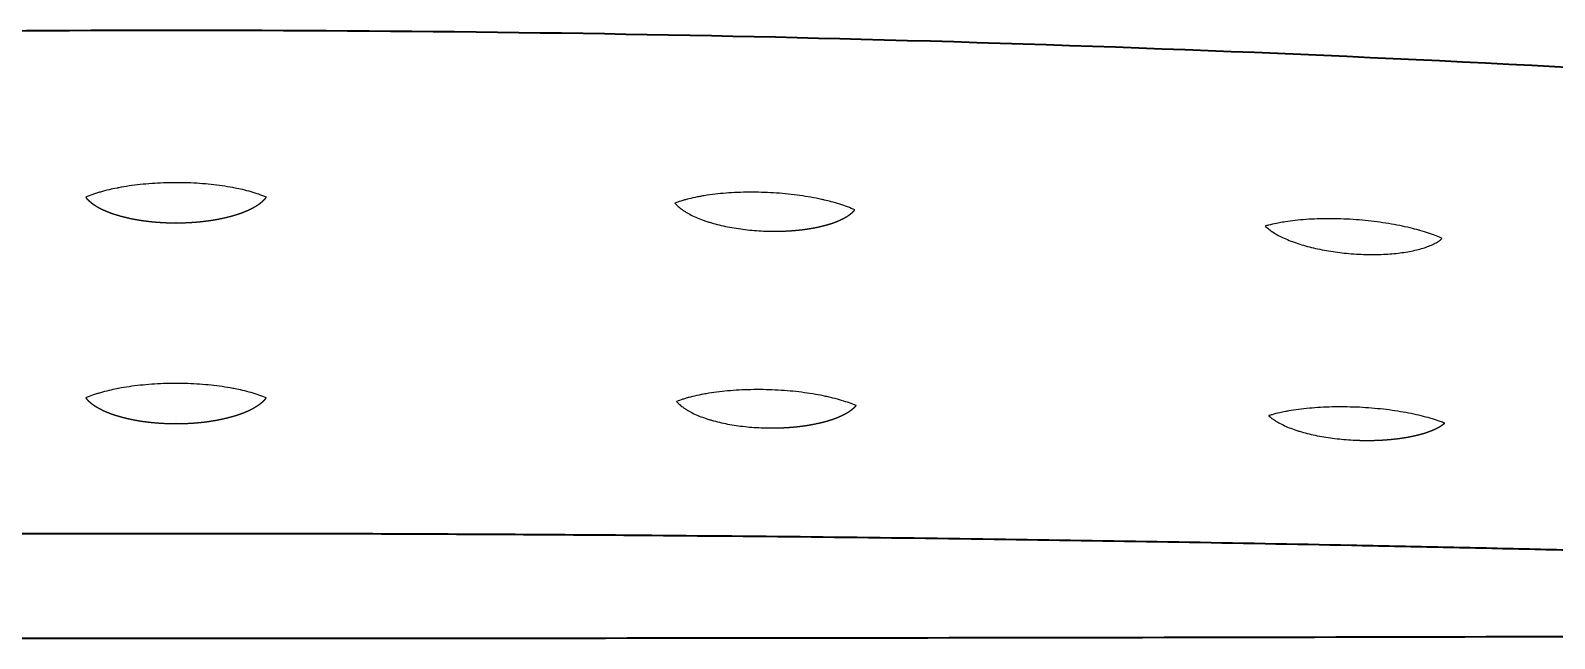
# Model space of a CAD drawing. Header units: millimetres. Extents: x 0 to 2650, y -1173 to 718.
# Drawn here: x 676.3 to 975.8, y -596.8 to -477.4 of the extents above; entities that cross this region are included whole.
import ezdxf

# ---------------------------------------------------------------- set-up
doc = ezdxf.new("R2010")
doc.units = ezdxf.units.MM
doc.layers.add('Blocks', color=7, linetype='Continuous')
doc.layers.add('Blocks$Inner', color=7, linetype='Continuous', lineweight=25, true_color=0x007f00)
doc.layers.add('Blocks$Outline', color=7, linetype='Continuous', lineweight=35, true_color=0xff3f3f)

# ---------------------------------------------------------------- blocks, each defined once
blk = doc.blocks.new('Balcony Lounge Bench Top')
at = {"layer": 'Blocks$Inner'}
for points, knots in [([(199.91, -541.29), (199.32, -535.72), (198.77, -530.14), (197.1, -513.4), (196.03, -502.24), (192.92, -468.74), (191, -446.39), (185.68, -379.31), (182.74, -334.53), (178.03, -244.92), (174.52, -155.24), (172.78, -20.62), (174.57, 117.62), (178.33, 210.94), (183.52, 306), (186.71, 352.58), (192.47, 422.36), (194.56, 445.61), (197.92, 480.45), (199.09, 492.07), (200.28, 503.67)], [530.941827, 530.941827, 530.941827, 530.941827, 547.77551, 547.77551, 581.442875, 581.442875, 648.777606, 648.777606, 783.447068, 783.447068, 918.11653, 1052.785992, 1187.455453, 1333.08415, 1333.08415, 1473.23323, 1473.23323, 1543.307769, 1543.307769, 1578.345039, 1578.345039, 1578.345039, 1578.345039]), ([(291.52, -539.79), (291.52, -539.09), (291.52, -538.38), (291.53, -536.98), (291.53, -536.27), (291.53, -534.87), (291.53, -534.16), (291.54, -532.76), (291.55, -530.65), (291.61, -517.29), (291.67, -504.63), (291.82, -470.88), (291.91, -448.38), (292.15, -380.87), (292.29, -335.86), (292.51, -245.82), (292.6, -200.8), (292.71, -110.75), (292.73, -65.72), (292.73, 24.33), (292.71, 69.36), (292.6, 159.41), (292.51, 204.43), (292.29, 294.47), (292.15, 339.48), (291.91, 406.99), (291.82, 429.5), (291.67, 463.25), (291.62, 474.49), (291.56, 487.15), (291.55, 489.26), (291.54, 491.37), (291.53, 492.77), (291.53, 493.48), (291.53, 494.88), (291.53, 495.59), (291.52, 497), (291.52, 497.7), (291.52, 498.4)], [68.048415, 68.048415, 68.048415, 68.048415, 70.159132, 70.159132, 72.269849, 72.269849, 74.380566, 74.380566, 76.491283, 80.712718, 114.484193, 114.484193, 182.027143, 182.027143, 317.113043, 317.113043, 452.198944, 452.198944, 587.284844, 587.284844, 722.370744, 722.370744, 857.456645, 857.456645, 992.542545, 992.542545, 1060.085495, 1060.085495, 1093.85697, 1093.85697, 1098.078405, 1100.189122, 1100.189122, 1102.299839, 1102.299839, 1104.410556, 1104.410556, 1106.521273, 1106.521273, 1106.521273, 1106.521273]), ([(214.18, 228.13), (214.02, 227.78), (213.86, 227.39), (213.69, 226.97), (213.32, 226.04), (212.96, 224.95), (212.62, 223.75), (212.6, 223.69), (212.58, 223.62), (212.56, 223.55), (212.41, 223), (212.26, 222.43), (212.12, 221.85), (211.96, 221.18), (211.81, 220.48), (211.67, 219.78), (211.38, 218.36), (211.14, 216.88), (210.93, 215.34), (210.83, 214.57), (210.74, 213.78), (210.67, 213), (210.59, 212.2), (210.52, 211.41), (210.47, 210.61)], [190.386499, 190.386499, 190.386499, 190.386499, 192.491075, 192.491075, 192.491075, 197.180645, 197.180645, 197.180645, 197.439154, 197.439154, 197.439154, 199.537056, 199.537056, 199.537056, 201.920833, 201.920833, 201.920833, 206.672076, 206.672076, 206.672076, 209.064782, 209.064782, 209.064782, 211.462649, 211.462649, 211.462649, 211.462649]), ([(217.18, 210.25), (217.19, 210.45), (217.21, 210.65), (217.22, 210.84), (217.3, 212.05), (217.34, 213.24), (217.34, 214.99), (217.33, 215.57), (217.29, 216.73), (217.26, 217.3), (217.14, 218.95), (217.02, 220), (216.78, 221.49), (216.69, 221.98), (216.49, 222.91), (216.39, 223.35), (216.04, 224.61), (215.78, 225.37), (215.33, 226.37), (215.18, 226.68), (214.86, 227.24), (214.69, 227.5), (214.41, 227.87), (214.29, 228), (214.18, 228.13)], [166.949053, 166.949053, 166.949053, 166.949053, 167.543055, 167.543055, 167.543055, 171.158835, 171.158835, 172.966724, 172.966724, 174.774614, 174.774614, 178.390393, 178.390393, 180.198282, 180.198282, 182.006172, 182.006172, 185.621951, 185.621951, 187.42984, 187.42984, 189.23773, 189.23773, 190.386499, 190.386499, 190.386499, 190.386499]), ([(250.45, 228.63), (250.35, 228.35), (250.23, 228.06), (250.12, 227.74), (249.78, 226.79), (249.45, 225.7), (249.14, 224.48), (248.98, 223.87), (248.83, 223.23), (248.69, 222.56), (248.55, 221.89), (248.41, 221.19), (248.29, 220.48), (248.04, 219.05), (247.83, 217.56), (247.67, 216.01), (247.59, 215.24), (247.52, 214.45), (247.46, 213.66), (247.4, 212.86), (247.35, 212.07), (247.32, 211.27)], [209.064255, 209.064255, 209.064255, 209.064255, 210.617249, 210.617249, 210.617249, 215.313631, 215.313631, 215.313631, 217.673434, 217.673434, 217.673434, 220.060644, 220.060644, 220.060644, 224.81908, 224.81908, 224.81908, 227.215227, 227.215227, 227.215227, 229.616701, 229.616701, 229.616701, 229.616701]), ([(210.47, 210.61), (210.42, 209.81), (210.38, 209.02), (210.36, 208.22), (210.33, 207.43), (210.32, 206.64), (210.32, 205.87), (210.32, 204.32), (210.37, 202.82), (210.47, 201.38), (210.52, 200.66), (210.59, 199.95), (210.66, 199.27), (210.73, 198.6), (210.82, 197.96), (210.92, 197.33), (210.95, 197.13), (210.98, 196.94), (211.01, 196.74), (211.08, 196.34), (211.15, 195.95), (211.23, 195.58), (211.34, 195.03), (211.46, 194.5), (211.58, 194.03), (211.64, 193.8), (211.7, 193.58), (211.76, 193.37)], [211.462649, 211.462649, 211.462649, 211.462649, 213.85872, 213.85872, 213.85872, 216.247763, 216.247763, 216.247763, 220.983284, 220.983284, 220.983284, 223.355127, 223.355127, 223.355127, 225.697718, 225.697718, 225.697718, 226.453896, 226.453896, 226.453896, 228.021097, 228.021097, 228.021097, 230.347999, 230.347999, 230.347999, 231.455171, 231.455171, 231.455171, 231.455171]), ([(211.76, 193.37), (211.8, 193.41), (211.84, 193.45), (212.09, 193.71), (212.3, 193.96), (212.72, 194.52), (212.93, 194.82), (213.54, 195.81), (213.93, 196.56), (214.47, 197.81), (214.65, 198.25), (214.99, 199.17), (215.15, 199.65), (215.62, 201.12), (215.9, 202.16), (216.27, 203.82), (216.38, 204.38), (216.59, 205.53), (216.69, 206.1), (216.95, 207.85), (217.08, 209.04), (217.18, 210.25)], [144.941227, 144.941227, 144.941227, 144.941227, 145.258853, 145.258853, 147.066369, 147.066369, 148.873886, 148.873886, 152.488919, 152.488919, 154.296436, 154.296436, 156.103953, 156.103953, 159.718986, 159.718986, 161.526503, 161.526503, 163.334019, 163.334019, 166.949053, 166.949053, 166.949053, 166.949053]), ([(247.32, 211.27), (247.29, 210.47), (247.27, 209.67), (247.26, 208.87), (247.25, 208.08), (247.26, 207.29), (247.28, 206.51), (247.31, 204.96), (247.4, 203.47), (247.53, 202.03), (247.59, 201.31), (247.67, 200.6), (247.76, 199.93), (247.85, 199.26), (247.95, 198.61), (248.06, 198), (248.1, 197.77), (248.14, 197.54), (248.18, 197.32), (248.25, 196.95), (248.32, 196.59), (248.4, 196.25), (248.52, 195.7), (248.65, 195.18), (248.79, 194.7), (248.85, 194.48), (248.91, 194.26), (248.98, 194.06)], [134.189505, 134.189505, 134.189505, 134.189505, 136.589265, 136.589265, 136.589265, 138.981287, 138.981287, 138.981287, 143.723116, 143.723116, 143.723116, 146.097954, 146.097954, 146.097954, 148.443278, 148.443278, 148.443278, 149.309932, 149.309932, 149.309932, 150.769422, 150.769422, 150.769422, 153.099113, 153.099113, 153.099113, 154.196239, 154.196239, 154.196239, 154.196239]), ([(248.98, 194.06), (249, 194.08), (249.03, 194.11), (249.26, 194.36), (249.46, 194.61), (249.76, 195.03), (249.86, 195.17), (250.06, 195.48), (250.16, 195.64), (250.64, 196.47), (251, 197.22), (251.51, 198.49), (251.67, 198.93), (251.9, 199.63), (251.98, 199.87), (252.13, 200.35), (252.2, 200.6), (252.54, 201.84), (252.79, 202.9), (253.1, 204.57), (253.2, 205.15), (253.37, 206.3), (253.45, 206.89), (253.65, 208.66), (253.74, 209.86), (253.79, 211.08)], [154.196239, 154.196239, 154.196239, 154.196239, 154.497688, 154.497688, 157.153703, 157.153703, 158.481711, 158.481711, 159.809718, 159.809718, 165.121749, 165.121749, 167.777764, 167.777764, 169.105772, 169.105772, 170.433779, 170.433779, 175.74581, 175.74581, 178.401825, 178.401825, 181.05784, 181.05784, 186.36987, 186.36987, 186.36987, 186.36987]), ([(208.59, 112.68), (208.4, 112.26), (208.19, 111.78), (207.99, 111.24), (207.64, 110.31), (207.29, 109.23), (206.97, 108.03), (206.86, 107.62), (206.76, 107.2), (206.66, 106.77), (206.61, 106.56), (206.56, 106.35), (206.51, 106.14), (206.37, 105.47), (206.23, 104.78), (206.1, 104.07), (205.85, 102.66), (205.64, 101.18), (205.48, 99.65), (205.4, 98.88), (205.33, 98.1), (205.28, 97.31), (205.22, 96.52), (205.18, 95.73), (205.15, 94.94)], [217.052001, 217.052001, 217.052001, 217.052001, 219.745044, 219.745044, 219.745044, 224.400224, 224.400224, 224.400224, 225.971983, 225.971983, 225.971983, 226.73849, 226.73849, 226.73849, 229.105335, 229.105335, 229.105335, 233.824699, 233.824699, 233.824699, 236.201911, 236.201911, 236.201911, 238.585322, 238.585322, 238.585322, 238.585322]), ([(247.01, 112.95), (246.84, 112.56), (246.66, 112.12), (246.49, 111.63), (246.32, 111.16), (246.15, 110.66), (245.99, 110.11), (245.83, 109.57), (245.67, 109), (245.52, 108.39), (245.44, 108.08), (245.37, 107.77), (245.29, 107.44), (245.22, 107.13), (245.16, 106.81), (245.09, 106.49), (244.95, 105.82), (244.83, 105.13), (244.71, 104.42), (244.48, 103), (244.29, 101.51), (244.15, 99.98), (244.08, 99.2), (244.03, 98.42), (243.98, 97.63), (243.94, 96.84), (243.91, 96.05), (243.89, 95.26)], [112.731282, 112.731282, 112.731282, 112.731282, 115.15101, 115.15101, 115.15101, 117.477829, 117.477829, 117.477829, 119.801841, 119.801841, 119.801841, 120.992478, 120.992478, 120.992478, 122.142228, 122.142228, 122.142228, 124.511622, 124.511622, 124.511622, 129.236477, 129.236477, 129.236477, 131.61639, 131.61639, 131.61639, 134.002521, 134.002521, 134.002521, 134.002521]), ([(205.15, 94.94), (205.13, 94.14), (205.11, 93.35), (205.11, 92.56), (205.11, 91.77), (205.12, 90.99), (205.15, 90.22), (205.2, 88.68), (205.3, 87.19), (205.45, 85.77), (205.53, 85.06), (205.62, 84.35), (205.72, 83.69), (205.77, 83.31), (205.83, 82.94), (205.9, 82.59), (205.94, 82.31), (205.99, 82.04), (206.05, 81.77), (206.16, 81.17), (206.29, 80.59), (206.42, 80.05), (206.49, 79.77), (206.56, 79.51), (206.63, 79.26), (206.7, 79), (206.77, 78.76), (206.84, 78.52), (206.97, 78.1), (207.11, 77.71), (207.24, 77.36)], [238.585322, 238.585322, 238.585322, 238.585322, 240.967678, 240.967678, 240.967678, 243.342791, 243.342791, 243.342791, 248.053338, 248.053338, 248.053338, 250.413172, 250.413172, 250.413172, 251.729936, 251.729936, 251.729936, 252.742952, 252.742952, 252.742952, 255.05642, 255.05642, 255.05642, 256.21257, 256.21257, 256.21257, 257.371894, 257.371894, 257.371894, 259.463439, 259.463439, 259.463439, 259.463439]), ([(207.24, 77.36), (207.4, 77.49), (207.56, 77.64), (207.94, 78.03), (208.16, 78.28), (208.48, 78.7), (208.58, 78.85), (208.79, 79.15), (208.9, 79.31), (209.41, 80.14), (209.79, 80.9), (210.32, 82.16), (210.5, 82.61), (210.74, 83.31), (210.82, 83.55), (210.98, 84.03), (211.06, 84.28), (211.42, 85.52), (211.68, 86.58), (212.01, 88.25), (212.11, 88.83), (212.29, 89.99), (212.37, 90.57), (212.58, 92.35), (212.68, 93.55), (212.73, 94.77)], [159.32358, 159.32358, 159.32358, 159.32358, 161.258626, 161.258626, 163.915109, 163.915109, 165.24335, 165.24335, 166.571591, 166.571591, 171.884555, 171.884555, 174.541038, 174.541038, 175.869279, 175.869279, 177.19752, 177.19752, 182.510484, 182.510484, 185.166966, 185.166966, 187.823449, 187.823449, 193.136413, 193.136413, 193.136413, 193.136413]), ([(243.89, 95.26), (243.87, 94.46), (243.87, 93.67), (243.87, 92.88), (243.88, 92.09), (243.91, 91.31), (243.94, 90.53), (244.01, 88.99), (244.13, 87.51), (244.3, 86.08), (244.39, 85.37), (244.48, 84.67), (244.59, 84.01), (244.65, 83.64), (244.71, 83.29), (244.77, 82.94), (244.83, 82.66), (244.88, 82.37), (244.94, 82.1), (245.06, 81.49), (245.2, 80.92), (245.34, 80.38), (245.41, 80.11), (245.48, 79.84), (245.55, 79.59), (245.62, 79.34), (245.7, 79.09), (245.77, 78.86), (245.91, 78.43), (246.05, 78.04), (246.18, 77.68)], [134.002521, 134.002521, 134.002521, 134.002521, 136.387605, 136.387605, 136.387605, 138.764954, 138.764954, 138.764954, 143.479841, 143.479841, 143.479841, 145.841554, 145.841554, 145.841554, 147.116052, 147.116052, 147.116052, 148.172922, 148.172922, 148.172922, 150.487829, 150.487829, 150.487829, 151.644624, 151.644624, 151.644624, 152.804524, 152.804524, 152.804524, 154.931289, 154.931289, 154.931289, 154.931289]), ([(246.18, 77.68), (246.36, 77.83), (246.54, 77.99), (246.92, 78.4), (247.13, 78.66), (247.45, 79.08), (247.55, 79.23), (247.75, 79.54), (247.85, 79.7), (248.35, 80.53), (248.72, 81.29), (249.23, 82.57), (249.39, 83.01), (249.62, 83.71), (249.7, 83.95), (249.85, 84.44), (249.92, 84.69), (250.26, 85.94), (250.5, 87), (250.8, 88.68), (250.89, 89.25), (251.05, 90.41), (251.11, 91), (251.29, 92.77), (251.36, 93.98), (251.39, 95.2)], [65.781889, 65.781889, 65.781889, 65.781889, 67.239411, 67.239411, 69.065243, 69.065243, 69.978159, 69.978159, 70.891075, 70.891075, 74.54274, 74.54274, 76.368573, 76.368573, 77.281489, 77.281489, 78.194405, 78.194405, 81.84607, 81.84607, 83.671903, 83.671903, 85.497735, 85.497735, 89.1494, 89.1494, 89.1494, 89.1494]), ([(206.09, -2.94), (205.91, -3.37), (205.72, -3.86), (205.52, -4.42), (205.36, -4.89), (205.2, -5.39), (205.05, -5.93), (204.89, -6.48), (204.74, -7.05), (204.6, -7.65), (204.5, -8.12), (204.39, -8.6), (204.29, -9.1), (204.26, -9.25), (204.24, -9.4), (204.21, -9.55), (204.08, -10.22), (203.97, -10.92), (203.87, -11.62), (203.66, -13.05), (203.5, -14.52), (203.4, -16.06), (203.34, -16.83), (203.3, -17.61), (203.28, -18.39), (203.25, -19.18), (203.24, -19.97), (203.24, -20.77)], [219.853941, 219.853941, 219.853941, 219.853941, 222.594142, 222.594142, 222.594142, 224.910033, 224.910033, 224.910033, 227.222556, 227.222556, 227.222556, 229.014989, 229.014989, 229.014989, 229.551369, 229.551369, 229.551369, 231.909407, 231.909407, 231.909407, 236.61346, 236.61346, 236.61346, 238.983603, 238.983603, 238.983603, 241.361038, 241.361038, 241.361038, 241.361038]), ([(245.48, -2.95), (245.3, -3.38), (245.11, -3.86), (244.93, -4.4), (244.77, -4.87), (244.61, -5.38), (244.45, -5.92), (244.3, -6.46), (244.15, -7.04), (244.01, -7.64), (243.91, -8.11), (243.8, -8.59), (243.71, -9.08), (243.68, -9.24), (243.65, -9.39), (243.62, -9.55), (243.5, -10.21), (243.38, -10.91), (243.28, -11.62), (243.08, -13.04), (242.92, -14.52), (242.82, -16.06), (242.76, -16.83), (242.72, -17.61), (242.7, -18.4), (242.67, -19.18), (242.66, -19.98), (242.66, -20.77)], [219.668467, 219.668467, 219.668467, 219.668467, 222.357079, 222.357079, 222.357079, 224.674033, 224.674033, 224.674033, 226.987925, 226.987925, 226.987925, 228.767967, 228.767967, 228.767967, 229.318401, 229.318401, 229.318401, 231.67835, 231.67835, 231.67835, 236.386779, 236.386779, 236.386779, 238.759368, 238.759368, 238.759368, 241.139246, 241.139246, 241.139246, 241.139246]), ([(203.24, -20.77), (203.24, -21.56), (203.25, -22.35), (203.28, -23.14), (203.31, -23.92), (203.35, -24.7), (203.41, -25.47), (203.52, -27), (203.68, -28.48), (203.88, -29.89), (203.99, -30.6), (204.1, -31.3), (204.23, -31.96), (204.25, -32.07), (204.27, -32.18), (204.29, -32.29), (204.4, -32.83), (204.51, -33.35), (204.63, -33.85), (204.77, -34.45), (204.92, -35.02), (205.08, -35.56), (205.15, -35.82), (205.23, -36.08), (205.31, -36.33), (205.39, -36.58), (205.47, -36.83), (205.55, -37.06), (205.74, -37.58), (205.92, -38.04), (206.1, -38.44)], [241.361038, 241.361038, 241.361038, 241.361038, 243.738467, 243.738467, 243.738467, 246.108387, 246.108387, 246.108387, 250.812302, 250.812302, 250.812302, 253.169831, 253.169831, 253.169831, 253.566718, 253.566718, 253.566718, 255.498197, 255.498197, 255.498197, 257.810686, 257.810686, 257.810686, 258.966574, 258.966574, 258.966574, 260.125643, 260.125643, 260.125643, 262.717376, 262.717376, 262.717376, 262.717376]), ([(242.66, -20.77), (242.66, -21.56), (242.67, -22.35), (242.7, -23.14), (242.73, -23.93), (242.77, -24.71), (242.83, -25.48), (242.93, -27.01), (243.09, -28.49), (243.3, -29.91), (243.4, -30.61), (243.52, -31.31), (243.64, -31.97), (243.66, -32.08), (243.68, -32.2), (243.71, -32.31), (243.81, -32.85), (243.92, -33.37), (244.04, -33.86), (244.18, -34.47), (244.33, -35.03), (244.48, -35.57), (244.56, -35.84), (244.64, -36.1), (244.72, -36.35), (244.8, -36.6), (244.88, -36.84), (244.96, -37.08), (245.14, -37.58), (245.31, -38.04), (245.49, -38.44)], [241.139246, 241.139246, 241.139246, 241.139246, 243.519145, 243.519145, 243.519145, 245.891422, 245.891422, 245.891422, 250.599659, 250.599659, 250.599659, 252.959054, 252.959054, 252.959054, 253.36296, 253.36296, 253.36296, 255.288993, 255.288993, 255.288993, 257.602778, 257.602778, 257.602778, 258.759207, 258.759207, 258.759207, 259.918744, 259.918744, 259.918744, 262.459189, 262.459189, 262.459189, 262.459189])]:
    blk.add_open_spline(points, degree=3, knots=knots, dxfattribs=at)
for points in [[(275.54, 261.23), (275.4, 255.57), (275.26, 249.91), (275.13, 244.25)], [(275.13, 244.25), (275, 238.59), (274.88, 232.93), (274.76, 227.27)], [(274.76, 227.27), (274.63, 221.62), (274.52, 215.96), (274.4, 210.3)], [(274.4, 210.3), (274.18, 198.98), (273.97, 187.66), (273.77, 176.35)], [(273.77, 176.35), (273.58, 165), (273.4, 153.65), (273.24, 142.31)], [(273.24, 142.31), (272.9, 118.41), (272.64, 94.5), (272.45, 70.6)], [(272.45, 70.6), (272.38, 61.83), (272.32, 53.05), (272.27, 44.28)], [(272.27, 44.28), (272.22, 35.52), (272.18, 26.77), (272.15, 18.01)], [(272.15, 18.01), (272.12, 9.25), (272.1, 0.5), (272.1, -8.26)], [(272.1, -8.26), (272.09, -9.64), (272.09, -11.02), (272.09, -12.41)], [(272.09, -12.41), (272.09, -13.79), (272.09, -15.17), (272.09, -16.55)], [(272.09, -16.55), (272.09, -17.93), (272.09, -19.31), (272.09, -20.69)], [(272.09, -20.69), (272.09, -22.08), (272.09, -23.46), (272.09, -24.84)], [(272.09, -24.84), (272.09, -26.22), (272.09, -27.6), (272.09, -28.98)], [(272.09, -28.98), (272.09, -30.36), (272.09, -31.75), (272.1, -33.13)], [(272.1, -33.13), (272.1, -41.88), (272.12, -50.64), (272.15, -59.4)]]:
    blk.add_open_spline(points, degree=3, dxfattribs=at)
for points, weights, knots in [([(253.79, 211.08), (253.8, 211.2), (253.8, 211.31), (253.81, 211.42), (253.85, 212.53), (253.86, 213.62), (253.83, 214.7), (253.82, 215.29), (253.79, 215.88), (253.76, 216.46), (253.72, 217.05), (253.68, 217.63), (253.62, 218.19), (253.51, 219.32), (253.37, 220.39), (253.19, 221.4), (253.14, 221.66), (253.09, 221.91), (253.04, 222.15), (252.99, 222.4), (252.94, 222.64), (252.88, 222.88), (252.77, 223.36), (252.66, 223.81), (252.53, 224.24), (252.28, 225.11), (252, 225.88), (251.69, 226.57), (251.61, 226.74), (251.53, 226.91), (251.45, 227.07), (251.37, 227.23), (251.29, 227.38), (251.21, 227.53), (251.04, 227.82), (250.87, 228.08), (250.69, 228.32), (250.61, 228.43), (250.53, 228.53), (250.45, 228.63)], [1, 1, 1, 1, 1.0000000394, 1.00000007885, 1.00000011834, 1.00000011829, 1.00000011825, 1.00000011822, 1.0000001182, 1.00000011818, 1.00000011819, 1.00000011819, 1.00000011825, 1.00000011835, 1.00000011838, 1.00000011841, 1.00000011845, 1.00000011848, 1.00000011852, 1.00000011855, 1.00000011863, 1.00000011873, 1.00000011883, 1.00000011903, 1.00000011929, 1.00000011959, 1.00000011967, 1.00000011974, 1.00000011983, 1.00000011991, 1.00000011999, 1.00000012008, 1.00000012025, 1.00000012044, 1.00000012063, 1.00000012072, 1.00000012081, 1.00000012091], [186.36987, 186.36987, 186.36987, 186.36987, 186.705852, 186.705852, 186.705852, 190.012667, 190.012667, 190.012667, 191.830894, 191.830894, 191.830894, 193.661973, 193.661973, 193.661973, 197.29668, 197.29668, 197.29668, 198.207956, 198.207956, 198.207956, 199.124711, 199.124711, 199.124711, 200.947954, 200.947954, 200.947954, 204.587299, 204.587299, 204.587299, 205.504866, 205.504866, 205.504866, 206.418282, 206.418282, 206.418282, 208.235068, 208.235068, 208.235068, 209.064255, 209.064255, 209.064255, 209.064255]), ([(212.73, 94.77), (212.74, 94.87), (212.74, 94.98), (212.74, 95.08), (212.78, 96.2), (212.79, 97.3), (212.76, 98.39), (212.74, 98.98), (212.71, 99.57), (212.67, 100.16), (212.63, 100.74), (212.58, 101.32), (212.52, 101.88), (212.4, 103.01), (212.23, 104.08), (212.03, 105.1), (211.98, 105.35), (211.93, 105.6), (211.87, 105.85), (211.81, 106.09), (211.76, 106.34), (211.69, 106.57), (211.57, 107.05), (211.44, 107.5), (211.3, 107.93), (211.03, 108.79), (210.72, 109.57), (210.37, 110.25), (210.29, 110.43), (210.2, 110.59), (210.11, 110.75), (210.02, 110.91), (209.93, 111.06), (209.84, 111.21), (209.65, 111.5), (209.47, 111.76), (209.27, 111.99), (209.07, 112.23), (208.87, 112.44), (208.67, 112.62), (208.64, 112.64), (208.62, 112.66), (208.59, 112.68)], [1, 0.999999999999, 0.999999999999, 1, 1.00000004164, 1.00000008334, 1.00000012512, 1.00000012507, 1.00000012503, 1.00000012502, 1.000000125, 1.00000012501, 1.00000012503, 1.00000012509, 1.00000012522, 1.00000012544, 1.00000012549, 1.00000012555, 1.00000012561, 1.00000012568, 1.00000012575, 1.00000012582, 1.00000012597, 1.00000012614, 1.00000012632, 1.00000012669, 1.00000012714, 1.00000012767, 1.0000001278, 1.00000012793, 1.00000012808, 1.00000012822, 1.00000012836, 1.00000012851, 1.00000012881, 1.00000012912, 1.00000012946, 1.00000012979, 1.00000013014, 1.0000001305, 1.00000013055, 1.00000013059, 1.00000013064], [193.136413, 193.136413, 193.136413, 193.136413, 193.443311, 193.443311, 193.443311, 196.779589, 196.779589, 196.779589, 198.597978, 198.597978, 198.597978, 200.429215, 200.429215, 200.429215, 204.064758, 204.064758, 204.064758, 204.976491, 204.976491, 204.976491, 205.893713, 205.893713, 205.893713, 207.717717, 207.717717, 207.717717, 211.360531, 211.360531, 211.360531, 212.279117, 212.279117, 212.279117, 213.193399, 213.193399, 213.193399, 215.012515, 215.012515, 215.012515, 216.832969, 216.832969, 216.832969, 217.052001, 217.052001, 217.052001, 217.052001]), ([(251.39, 95.2), (251.39, 95.25), (251.39, 95.31), (251.39, 95.36), (251.41, 96.53), (251.39, 97.68), (251.34, 98.82), (251.31, 99.41), (251.27, 100), (251.22, 100.58), (251.16, 101.17), (251.1, 101.74), (251.03, 102.31), (250.88, 103.43), (250.7, 104.5), (250.47, 105.51), (250.42, 105.76), (250.36, 106.01), (250.3, 106.26), (250.24, 106.5), (250.17, 106.74), (250.11, 106.98), (249.98, 107.45), (249.84, 107.9), (249.69, 108.33), (249.4, 109.19), (249.07, 109.96), (248.72, 110.64), (248.63, 110.81), (248.54, 110.98), (248.44, 111.13), (248.35, 111.29), (248.26, 111.44), (248.16, 111.59), (247.98, 111.87), (247.78, 112.13), (247.58, 112.37), (247.4, 112.58), (247.21, 112.78), (247.01, 112.95)], [1, 1, 1, 1, 1.00000001186, 1.00000002374, 1.00000003564, 1.00000003564, 1.00000003565, 1.00000003567, 1.00000003569, 1.00000003571, 1.00000003574, 1.0000000358, 1.00000003588, 1.00000003598, 1.000000036, 1.00000003603, 1.00000003606, 1.00000003609, 1.00000003612, 1.00000003615, 1.00000003621, 1.00000003627, 1.00000003634, 1.00000003648, 1.00000003663, 1.00000003681, 1.00000003685, 1.0000000369, 1.00000003694, 1.00000003699, 1.00000003703, 1.00000003708, 1.00000003718, 1.00000003727, 1.00000003737, 1.00000003747, 1.00000003757, 1.00000003767], [89.1494, 89.1494, 89.1494, 89.1494, 89.306807, 89.306807, 89.306807, 92.791697, 92.791697, 92.791697, 94.609727, 94.609727, 94.609727, 96.440732, 96.440732, 96.440732, 100.076449, 100.076449, 100.076449, 100.988358, 100.988358, 100.988358, 101.905751, 101.905751, 101.905751, 103.730077, 103.730077, 103.730077, 107.373677, 107.373677, 107.373677, 108.292435, 108.292435, 108.292435, 109.20688, 109.20688, 109.20688, 111.026204, 111.026204, 111.026204, 112.731282, 112.731282, 112.731282, 112.731282]), ([(211.13, -20.64), (211.13, -19.42), (211.08, -18.21), (210.99, -17.03), (210.94, -16.44), (210.89, -15.85), (210.82, -15.27), (210.75, -14.69), (210.68, -14.11), (210.59, -13.55), (210.41, -12.43), (210.2, -11.37), (209.94, -10.36), (209.88, -10.11), (209.81, -9.86), (209.74, -9.62), (209.67, -9.38), (209.6, -9.14), (209.53, -8.9), (209.38, -8.43), (209.23, -7.98), (209.06, -7.56), (208.74, -6.71), (208.39, -5.95), (208, -5.28), (207.9, -5.11), (207.81, -4.95), (207.71, -4.79), (207.61, -4.63), (207.51, -4.49), (207.41, -4.34), (207.2, -4.06), (206.99, -3.81), (206.78, -3.58), (206.57, -3.35), (206.35, -3.15), (206.13, -2.98), (206.12, -2.97), (206.1, -2.95), (206.09, -2.94)], [1, 0.999999999381, 0.999999998761, 0.99999999814, 0.999999998138, 0.999999998137, 0.999999998135, 0.999999998133, 0.999999998131, 0.999999998128, 0.999999998123, 0.999999998117, 0.999999998109, 0.999999998107, 0.999999998105, 0.999999998103, 0.999999998101, 0.999999998099, 0.999999998097, 0.999999998093, 0.999999998088, 0.999999998083, 0.999999998074, 0.999999998063, 0.999999998051, 0.999999998048, 0.999999998045, 0.999999998042, 0.999999998039, 0.999999998036, 0.999999998033, 0.999999998027, 0.99999999802, 0.999999998013, 0.999999998007, 0.999999998, 0.999999997993, 0.999999997992, 0.999999997992, 0.999999997992], [185.176375, 185.176375, 185.176375, 185.176375, 190.477796, 190.477796, 190.477796, 193.124138, 193.124138, 193.124138, 195.789632, 195.789632, 195.789632, 201.083679, 201.083679, 201.083679, 202.411857, 202.411857, 202.411857, 203.748047, 203.748047, 203.748047, 206.405243, 206.405243, 206.405243, 211.713508, 211.713508, 211.713508, 213.052121, 213.052121, 213.052121, 214.384449, 214.384449, 214.384449, 217.035307, 217.035307, 217.035307, 219.687782, 219.687782, 219.687782, 219.853941, 219.853941, 219.853941, 219.853941]), ([(250.55, -20.64), (250.54, -19.42), (250.5, -18.21), (250.41, -17.03), (250.36, -16.44), (250.3, -15.85), (250.24, -15.27), (250.17, -14.68), (250.09, -14.11), (250, -13.55), (249.82, -12.43), (249.6, -11.37), (249.34, -10.36), (249.28, -10.11), (249.21, -9.86), (249.14, -9.62), (249.07, -9.38), (249, -9.13), (248.93, -8.9), (248.78, -8.43), (248.62, -7.98), (248.46, -7.56), (248.13, -6.71), (247.78, -5.95), (247.39, -5.27), (247.29, -5.11), (247.19, -4.94), (247.09, -4.79), (246.99, -4.63), (246.89, -4.49), (246.79, -4.34), (246.58, -4.06), (246.38, -3.81), (246.16, -3.58), (245.95, -3.35), (245.73, -3.15), (245.51, -2.98), (245.5, -2.97), (245.49, -2.96), (245.48, -2.95)], [1, 0.999999999335, 0.999999998668, 0.999999998, 0.999999997999, 0.999999997997, 0.999999997995, 0.999999997992, 0.99999999799, 0.999999997987, 0.999999997981, 0.999999997973, 0.999999997965, 0.999999997963, 0.999999997961, 0.999999997958, 0.999999997956, 0.999999997953, 0.999999997951, 0.999999997946, 0.999999997941, 0.999999997935, 0.999999997924, 0.999999997912, 0.999999997899, 0.999999997896, 0.999999997893, 0.999999997889, 0.999999997886, 0.999999997882, 0.999999997879, 0.999999997872, 0.999999997865, 0.999999997857, 0.99999999785, 0.999999997842, 0.999999997835, 0.999999997834, 0.999999997834, 0.999999997834], [185.033891, 185.033891, 185.033891, 185.033891, 190.336711, 190.336711, 190.336711, 192.983807, 192.983807, 192.983807, 195.650087, 195.650087, 195.650087, 200.94589, 200.94589, 200.94589, 202.274564, 202.274564, 202.274564, 203.611245, 203.611245, 203.611245, 206.269383, 206.269383, 206.269383, 211.57973, 211.57973, 211.57973, 212.918852, 212.918852, 212.918852, 214.251652, 214.251652, 214.251652, 216.903457, 216.903457, 216.903457, 219.556866, 219.556866, 219.556866, 219.668467, 219.668467, 219.668467, 219.668467]), ([(206.1, -38.44), (206.13, -38.42), (206.15, -38.4), (206.17, -38.39), (206.39, -38.21), (206.61, -38), (206.82, -37.77), (207.03, -37.54), (207.24, -37.28), (207.44, -37), (207.54, -36.85), (207.64, -36.7), (207.74, -36.55), (207.84, -36.39), (207.94, -36.23), (208.04, -36.06), (208.42, -35.38), (208.77, -34.61), (209.09, -33.76), (209.25, -33.33), (209.41, -32.88), (209.55, -32.41), (209.63, -32.17), (209.7, -31.93), (209.77, -31.69), (209.83, -31.44), (209.9, -31.19), (209.96, -30.94), (210.22, -29.93), (210.43, -28.87), (210.6, -27.74), (210.69, -27.18), (210.77, -26.6), (210.83, -26.02), (210.9, -25.44), (210.95, -24.85), (211, -24.26), (211.08, -23.09), (211.13, -21.91), (211.13, -20.7), (211.13, -20.68), (211.13, -20.66), (211.13, -20.64)], [1.00000000446, 1.00000000446, 1.00000000446, 1.00000000446, 1.00000000444, 1.00000000443, 1.00000000441, 1.0000000044, 1.00000000438, 1.00000000437, 1.00000000436, 1.00000000435, 1.00000000435, 1.00000000434, 1.00000000433, 1.00000000433, 1.0000000043, 1.00000000428, 1.00000000426, 1.00000000425, 1.00000000424, 1.00000000423, 1.00000000422, 1.00000000422, 1.00000000421, 1.00000000421, 1.0000000042, 1.0000000042, 1.00000000418, 1.00000000417, 1.00000000416, 1.00000000415, 1.00000000415, 1.00000000414, 1.00000000414, 1.00000000414, 1.00000000413, 1.00000000275, 1.00000000138, 1, 1, 1, 1], [161.262179, 161.262179, 161.262179, 161.262179, 161.45711, 161.45711, 161.45711, 163.27942, 163.27942, 163.27942, 165.101826, 165.101826, 165.101826, 166.018234, 166.018234, 166.018234, 166.93823, 166.93823, 166.93823, 170.585446, 170.585446, 170.585446, 172.41234, 172.41234, 172.41234, 173.330625, 173.330625, 173.330625, 174.243217, 174.243217, 174.243217, 177.881633, 177.881633, 177.881633, 179.713824, 179.713824, 179.713824, 181.532686, 181.532686, 181.532686, 185.116058, 185.116058, 185.116058, 185.176375, 185.176375, 185.176375, 185.176375]), ([(245.49, -38.44), (245.51, -38.42), (245.53, -38.4), (245.55, -38.38), (245.78, -38.21), (245.99, -38), (246.2, -37.77), (246.42, -37.54), (246.63, -37.28), (246.83, -37), (246.93, -36.85), (247.03, -36.7), (247.13, -36.55), (247.23, -36.39), (247.33, -36.22), (247.43, -36.05), (247.81, -35.38), (248.17, -34.61), (248.49, -33.75), (248.65, -33.33), (248.81, -32.88), (248.96, -32.41), (249.03, -32.17), (249.1, -31.93), (249.17, -31.68), (249.24, -31.44), (249.31, -31.19), (249.37, -30.94), (249.62, -29.93), (249.84, -28.87), (250.02, -27.74), (250.1, -27.18), (250.18, -26.6), (250.25, -26.02), (250.32, -25.44), (250.37, -24.85), (250.41, -24.26), (250.5, -23.09), (250.55, -21.91), (250.55, -20.7), (250.55, -20.68), (250.55, -20.66), (250.55, -20.64)], [1.00000000489, 1.00000000489, 1.00000000489, 1.00000000489, 1.00000000487, 1.00000000485, 1.00000000484, 1.00000000482, 1.0000000048, 1.00000000479, 1.00000000478, 1.00000000477, 1.00000000476, 1.00000000476, 1.00000000475, 1.00000000474, 1.00000000471, 1.00000000469, 1.00000000466, 1.00000000465, 1.00000000464, 1.00000000463, 1.00000000462, 1.00000000461, 1.00000000461, 1.0000000046, 1.0000000046, 1.00000000459, 1.00000000458, 1.00000000456, 1.00000000455, 1.00000000454, 1.00000000453, 1.00000000453, 1.00000000452, 1.00000000452, 1.00000000452, 1.00000000301, 1.0000000015, 1, 1, 1, 1], [161.128044, 161.128044, 161.128044, 161.128044, 161.313011, 161.313011, 161.313011, 163.135472, 163.135472, 163.135472, 164.958094, 164.958094, 164.958094, 165.874629, 165.874629, 165.874629, 166.794726, 166.794726, 166.794726, 170.442336, 170.442336, 170.442336, 172.26944, 172.26944, 172.26944, 173.187806, 173.187806, 173.187806, 174.100466, 174.100466, 174.100466, 177.739083, 177.739083, 177.739083, 179.571334, 179.571334, 179.571334, 181.390218, 181.390218, 181.390218, 184.970904, 184.970904, 184.970904, 185.033891, 185.033891, 185.033891, 185.033891])]:
    blk.add_rational_spline(points, weights, degree=3, knots=knots, dxfattribs=at)
at = {"layer": 'Blocks$Outline'}
for points, knots in [([(201.6, 538.67), (201.6, 538.67), (201.37, 538.67), (201.14, 538.68), (200.92, 538.67), (200.91, 532.83), (200.9, 527), (200.89, 521.16), (200.88, 518.24), (200.91, 515.32), (200.76, 509.49), (200.58, 506.57), (200.28, 503.67), (199.09, 492.07), (197.92, 480.45), (194.56, 445.61), (192.47, 422.36), (186.71, 352.58), (183.52, 306), (178.33, 210.94), (174.57, 117.62), (172.78, -20.62), (174.52, -155.24), (178.03, -244.92), (182.74, -334.53), (185.68, -379.31), (191, -446.39), (192.92, -468.74), (196.03, -502.24), (197.1, -513.4), (198.77, -530.14), (199.32, -535.72), (199.91, -541.29), (200.21, -544.08), (200.5, -546.87), (200.74, -551.07), (200.81, -552.47), (200.88, -555.28), (200.89, -556.68), (200.89, -558.08), (200.89, -565.41), (200.92, -572.74), (200.91, -580.06), (200.97, -580.06), (201.03, -580.06), (201.12, -580.06), (201.17, -580.06), (201.25, -580.06), (201.35, -580.06), (201.48, -580.06), (201.51, -580.06), (201.54, -580.06)], [-1614.399887, -1614.399887, -1614.399887, -1614.399887, -1614.382309, -1613.382309, -1613.382309, -1613.382309, -1595.863674, -1595.863674, -1595.863674, -1587.104357, -1587.104357, -1578.345039, -1578.345039, -1578.345039, -1543.307769, -1543.307769, -1473.23323, -1473.23323, -1333.08415, -1333.08415, -1187.455453, -1052.785992, -918.11653, -783.447068, -783.447068, -648.777606, -648.777606, -581.442875, -581.442875, -547.77551, -547.77551, -530.941827, -530.941827, -530.941827, -522.524986, -522.524986, -518.316565, -518.316565, -514.108144, -514.108144, -514.108144, -492.11687, -492.11687, -492.11687, -491.949682, -491.949682, -491.949682, -491.866088, -491.531711, -491.531711, -491.41795, -491.41795, -491.41795, -491.41795]), ([(284.26, -560.94), (284.26, -558.57), (284.24, -556.22), (284.2, -553.85), (284.15, -551.49), (284.08, -549.12), (284, -546.77), (283.91, -544.42), (283.8, -542.07), (283.69, -539.71), (283.44, -534.11), (283.2, -528.5), (282.96, -522.89), (282.61, -514.93), (282.28, -506.97), (281.96, -499.01), (281.3, -483.09), (280.68, -467.16), (280.1, -451.24), (279.25, -428.22), (278.46, -405.19), (277.75, -382.16), (277.47, -373.33), (277.21, -364.5), (276.95, -355.67), (276.69, -346.83), (276.45, -337.99), (276.21, -329.15), (275.98, -320.31), (275.75, -311.46), (275.54, -302.62), (275.4, -296.96), (275.26, -291.3), (275.13, -285.64), (275, -279.98), (274.88, -274.32), (274.76, -268.66), (274.63, -263), (274.52, -257.35), (274.4, -251.69), (274.18, -240.37), (273.97, -229.05), (273.77, -217.74), (273.58, -206.39), (273.4, -195.04), (273.24, -183.7), (272.9, -159.8), (272.64, -135.89), (272.45, -111.99), (272.38, -103.22), (272.32, -94.44), (272.27, -85.67), (272.22, -76.91), (272.18, -68.15), (272.15, -59.4), (272.12, -50.64), (272.1, -41.88), (272.1, -33.13), (272.09, -31.75), (272.09, -30.36), (272.09, -28.98), (272.09, -27.6), (272.09, -26.22), (272.09, -24.84), (272.09, -23.46), (272.09, -22.08), (272.09, -20.69), (272.09, -19.31), (272.09, -17.93), (272.09, -16.55), (272.09, -15.17), (272.09, -13.79), (272.09, -12.41), (272.09, -11.02), (272.09, -9.64), (272.1, -8.26), (272.1, 0.5), (272.12, 9.25), (272.15, 18.01), (272.18, 26.77), (272.22, 35.52), (272.27, 44.28), (272.32, 53.05), (272.38, 61.83), (272.45, 70.6), (272.64, 94.5), (272.9, 118.41), (273.24, 142.31), (273.4, 153.65), (273.58, 165), (273.77, 176.35), (273.97, 187.66), (274.18, 198.98), (274.4, 210.3), (274.52, 215.96), (274.63, 221.62), (274.76, 227.27), (274.88, 232.93), (275, 238.59), (275.13, 244.25), (275.26, 249.91), (275.4, 255.57), (275.54, 261.23), (275.75, 270.07), (275.98, 278.92), (276.21, 287.76), (276.45, 296.6), (276.69, 305.44), (276.95, 314.28), (277.21, 323.11), (277.47, 331.94), (277.75, 340.77), (278.46, 363.8), (279.25, 386.83), (280.1, 409.85), (280.68, 425.77), (281.3, 441.7), (281.96, 457.62), (282.28, 465.58), (282.61, 473.54), (282.96, 481.5), (283.2, 487.11), (283.44, 492.72), (283.69, 498.33), (283.8, 500.68), (283.91, 503.03), (284, 505.38), (284.08, 507.74), (284.15, 510.1), (284.2, 512.46), (284.24, 514.83), (284.26, 517.18), (284.26, 519.56)], [-1080.886693, -1080.886693, -1080.886693, -1080.886693, -1073.794548, -1073.794548, -1073.794548, -1066.707007, -1066.707007, -1066.707007, -1059.649058, -1059.649058, -1059.649058, -1042.802726, -1042.802726, -1042.802726, -1018.901178, -1018.901178, -1018.901178, -971.095866, -971.095866, -971.095866, -901.972813, -901.972813, -901.972813, -875.473568, -875.473568, -875.473568, -848.936528, -848.936528, -848.936528, -822.399476, -822.399476, -822.399476, -805.411553, -805.411553, -805.411553, -788.432966, -788.432966, -788.432966, -771.452628, -771.452628, -771.452628, -737.496644, -737.496644, -737.496644, -703.452411, -703.452411, -703.452411, -631.737277, -631.737277, -631.737277, -605.41575, -605.41575, -605.41575, -579.146605, -579.146605, -579.146605, -552.876702, -552.876702, -552.876702, -548.731675, -548.731675, -548.731675, -544.587148, -544.587148, -544.587148, -540.443457, -540.443457, -540.443457, -536.299136, -536.299136, -536.299136, -532.154609, -532.154609, -532.154609, -528.009582, -528.009582, -528.009582, -501.739679, -501.739679, -501.739679, -475.470534, -475.470534, -475.470534, -449.149008, -449.149008, -449.149008, -377.433874, -377.433874, -377.433874, -343.38964, -343.38964, -343.38964, -309.433656, -309.433656, -309.433656, -292.453318, -292.453318, -292.453318, -275.474731, -275.474731, -275.474731, -258.486808, -258.486808, -258.486808, -231.949756, -231.949756, -231.949756, -205.412717, -205.412717, -205.412717, -178.913471, -178.913471, -178.913471, -109.790418, -109.790418, -109.790418, -61.985106, -61.985106, -61.985106, -38.083559, -38.083559, -38.083559, -21.237226, -21.237226, -21.237226, -14.179277, -14.179277, -14.179277, -7.091736, -7.091736, -7.091736, 0, 0, 0, 0]), ([(292.3, 519.51), (292.04, 519.51), (291.78, 519.52), (291.52, 519.52), (291.52, 513.89), (291.52, 506.85), (291.52, 499.81), (291.52, 498.4), (291.52, 497.7), (291.52, 497), (291.53, 495.59), (291.53, 494.88), (291.53, 493.48), (291.53, 492.77), (291.54, 491.37), (291.55, 489.26), (291.56, 487.15), (291.62, 474.49), (291.67, 463.25), (291.82, 429.5), (291.91, 406.99), (292.15, 339.48), (292.29, 294.47), (292.51, 204.43), (292.6, 159.41), (292.71, 69.36), (292.73, 24.33), (292.73, -65.72), (292.71, -110.75), (292.6, -200.8), (292.51, -245.82), (292.29, -335.86), (292.15, -380.87), (291.91, -448.38), (291.82, -470.88), (291.67, -504.63), (291.61, -517.29), (291.55, -530.65), (291.54, -532.76), (291.53, -534.16), (291.53, -534.87), (291.53, -536.27), (291.53, -536.98), (291.52, -538.38), (291.52, -539.09), (291.52, -539.79), (291.52, -541.2), (291.52, -548.24), (291.52, -555.28), (291.52, -560.91), (291.78, -560.9), (292.04, -560.9), (292.3, -560.9)], [-1131.699834, -1131.699834, -1131.699834, -1131.699834, -1128.22775, -1128.22775, -1128.22775, -1111.342013, -1107.120578, -1107.120578, -1107.120578, -1105.009861, -1105.009861, -1102.899144, -1102.899144, -1100.788427, -1100.788427, -1098.67771, -1094.456275, -1094.456275, -1060.6848, -1060.6848, -993.14185, -993.14185, -858.05595, -858.05595, -722.970049, -722.970049, -587.884149, -587.884149, -452.798249, -452.798249, -317.712348, -317.712348, -182.626448, -182.626448, -115.083498, -115.083498, -81.312023, -77.090588, -74.979871, -74.979871, -72.869154, -72.869154, -70.758437, -70.758437, -68.64772, -68.64772, -68.64772, -64.426285, -47.540548, -47.540548, -47.540548, -43.871671, -43.871671, -43.871671, -43.871671])]:
    blk.add_open_spline(points, degree=3, knots=knots, dxfattribs=at)

msp = doc.modelspace()

# ---------------------------------------------------------------- block references
at = {"layer": 'Blocks', "rotation": 270.0000000000026}
msp.add_blockref('Balcony Lounge Bench Top', (725.63, -304.05), dxfattribs=at)

doc.saveas('drawing.dxf')
